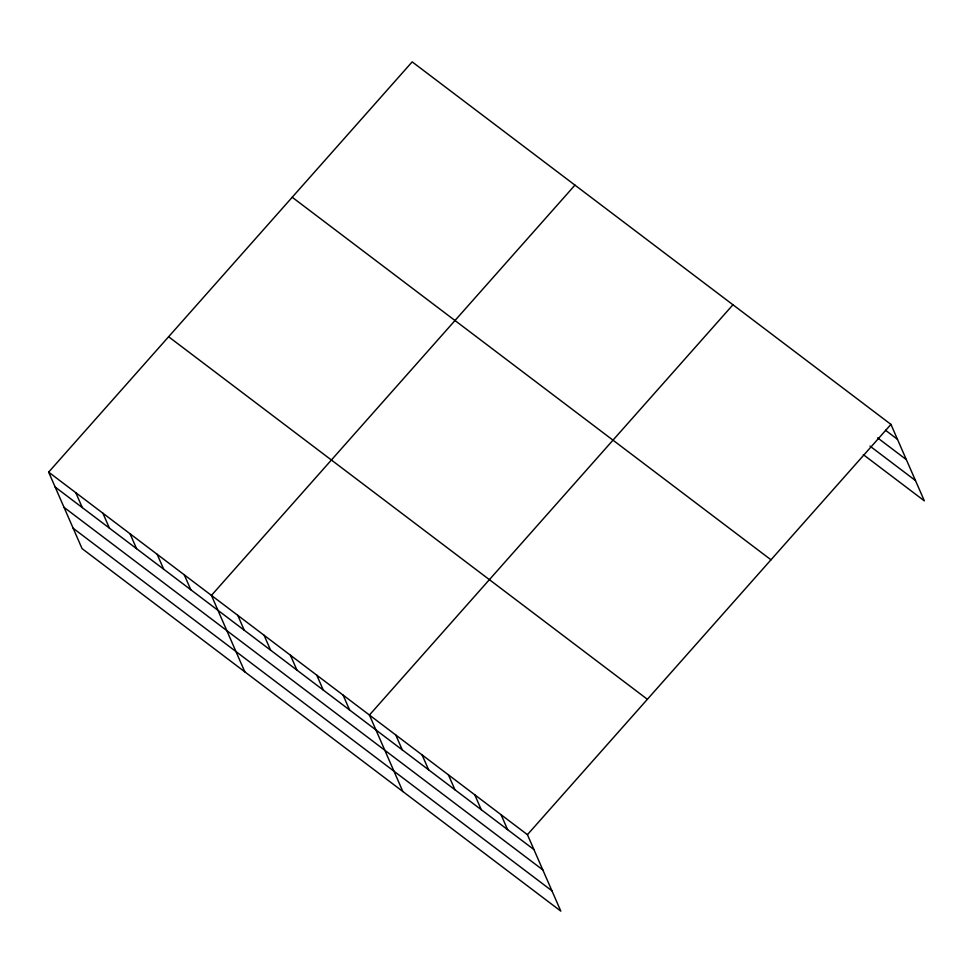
<?xml version="1.0" encoding="UTF-8"?>
<svg xmlns="http://www.w3.org/2000/svg" width="973" height="973" viewBox="0 0 973 973"><rect width="100%" height="100%" fill="white"/><g stroke="black" fill="none" stroke-linecap="round" stroke-linejoin="round"><path stroke-width="1.46" d="M48.65 472.136L527.427 834.676L560.825 911.129L82.048 548.59L48.65 472.136L412.175 61.871L890.952 424.41L924.35 500.864L863.306 454.634M574.958 185.125L211.433 595.403L244.831 671.856M732.949 304.768L369.424 715.046L402.834 791.499M527.427 834.676L890.952 424.41M885.491 430.236L897.459 439.31M877.61 437.862L906.325 459.621M869.996 446.108L915.471 480.553M292.204 197.251L770.981 559.803M168.609 336.743L647.386 699.295M55.157 487.035L533.934 849.575M64.036 507.347L542.812 869.886M73.182 528.278L551.946 890.818M501.095 814.742L507.602 829.641M474.763 794.795L481.27 809.694M448.431 774.861L454.938 789.76M422.1 754.926L428.606 769.813M395.768 734.98L402.275 749.879M343.092 695.099L349.599 709.998M316.76 675.165L323.267 690.052M290.428 655.218L296.935 670.117M264.097 635.284L270.603 650.183M237.765 615.337L244.272 630.236M184.298 574.861L190.805 589.747M157.176 554.318L163.683 569.205M130.041 533.763L136.548 548.663M102.907 513.221L109.414 528.12M75.785 492.679L82.291 507.578"/></g></svg>
